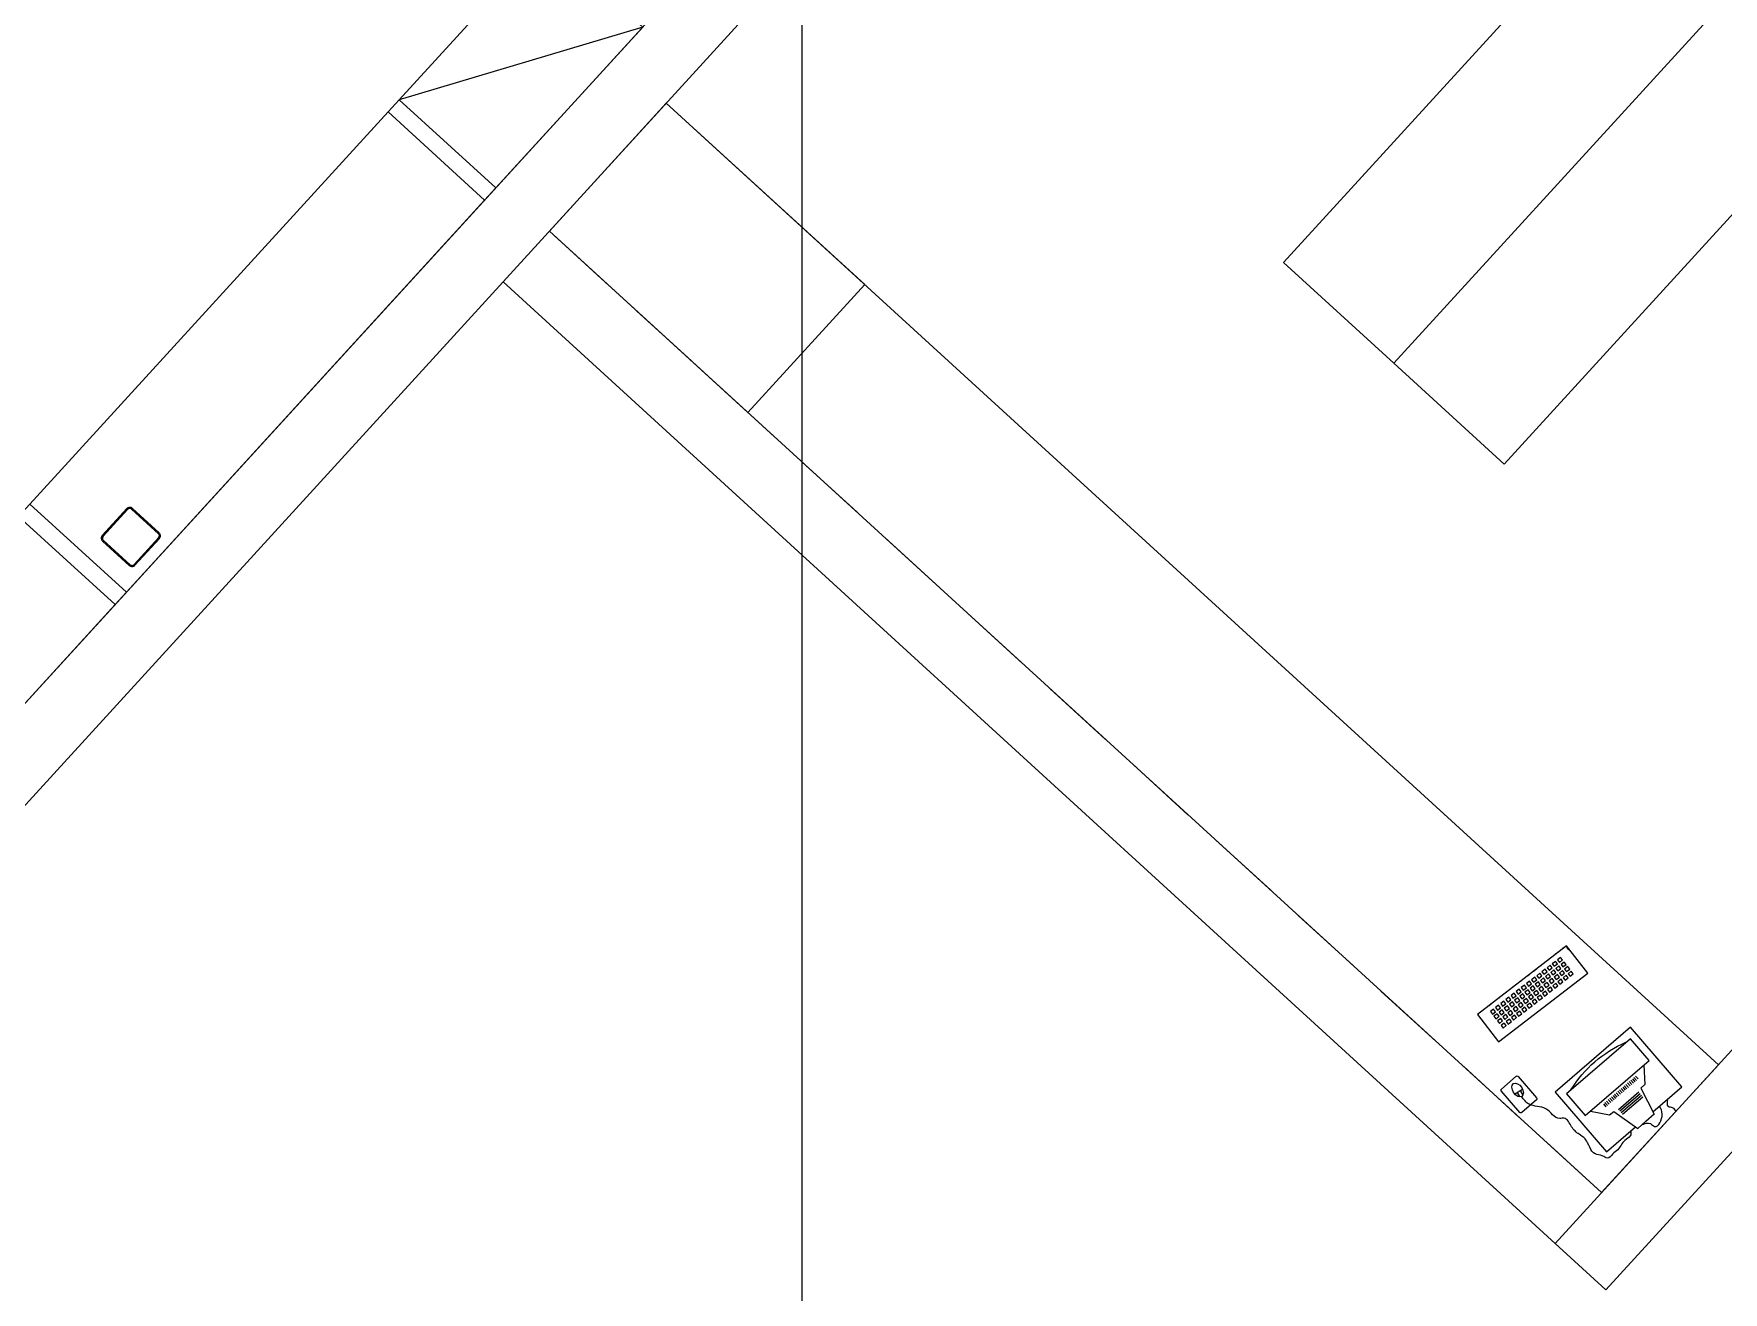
# Model space of a CAD drawing. Header units: metres. Extents: x 750 to 3116, y -341 to 1465.
# Drawn here: x 1565.96 to 1571.61, y 29.59 to 33.8 of the extents above; entities that cross this region are included whole.
import ezdxf

# ---------------------------------------------------------------- set-up
doc = ezdxf.new("R2010")
doc.units = ezdxf.units.M
doc.linetypes.add('DASHED2', pattern=[0.375, 0.25, -0.125])
for name, color, linetype, lineweight in [('Furniture', 44, 'Continuous', 5), ('grid', 252, 'Continuous', 5), ('Hidden line', 251, 'Continuous', 5), ('Wall ext', 20, 'Continuous', 18)]:
    doc.layers.add(name, color=color, linetype=linetype, lineweight=lineweight)

# ---------------------------------------------------------------- blocks, each defined once
blk = doc.blocks.new('system')
at = {"layer": 'Furniture'}
for p, q in [((11493463.6785, 4446039.1642), (11493463.8053, 4446039.1829)), ((11493463.8053, 4446039.1829), (11493463.8437, 4446038.9218)), ((11493463.4756, 4446039.1343), (11493463.6024, 4446039.153)), ((11493463.5141, 4446038.8733), (11493463.4756, 4446039.1343)), ((11493463.594, 4446039.064), (11493463.6033, 4446039.162)), ((11493463.6033, 4446039.162), (11493463.6395, 4446039.1673)), ((11493463.6751, 4446039.1726), (11493463.6388, 4446039.1672)), ((11493463.7122, 4446039.0814), (11493463.6751, 4446039.1726)), ((11493463.5759, 4446039.0613), (11493463.594, 4446039.064)), ((11493463.6941, 4446039.1065), (11493463.6054, 4446039.0935)), ((11493463.6951, 4446039.0995), (11493463.6065, 4446039.0864)), ((11493463.6962, 4446039.0924), (11493463.6075, 4446039.0794)), ((11493463.6972, 4446039.0854), (11493463.6086, 4446039.0723)), ((11493463.7303, 4446039.0841), (11493463.7122, 4446039.0814)), ((11493463.7771, 4446039.0391), (11493463.7303, 4446039.0841)), ((11493463.5209, 4446039.0014), (11493463.8003, 4446039.0425)), ((11493463.5441, 4446039.0048), (11493463.5759, 4446039.0613)), ((11493463.5903, 4446039.0213), (11493463.5884, 4446039.0344)), ((11493463.5974, 4446039.0223), (11493463.5955, 4446039.0354)), ((11493463.6044, 4446039.0234), (11493463.6025, 4446039.0365)), ((11493463.6115, 4446039.0244), (11493463.6096, 4446039.0375)), ((11493463.6185, 4446039.0255), (11493463.6166, 4446039.0385)), ((11493463.6256, 4446039.0265), (11493463.6237, 4446039.0396)), ((11493463.6326, 4446039.0275), (11493463.6307, 4446039.0406)), ((11493463.6397, 4446039.0286), (11493463.6378, 4446039.0417)), ((11493463.6467, 4446039.0296), (11493463.6448, 4446039.0427)), ((11493463.6538, 4446039.0307), (11493463.6519, 4446039.0437)), ((11493463.6608, 4446039.0317), (11493463.6589, 4446039.0448)), ((11493463.6679, 4446039.0327), (11493463.666, 4446039.0458)), ((11493463.6749, 4446039.0338), (11493463.673, 4446039.0468)), ((11493463.682, 4446039.0348), (11493463.6801, 4446039.0479)), ((11493463.689, 4446039.0358), (11493463.6871, 4446039.0489)), ((11493463.6961, 4446039.0369), (11493463.6942, 4446039.05)), ((11493463.7032, 4446039.0379), (11493463.7012, 4446039.051)), ((11493463.7102, 4446039.039), (11493463.7083, 4446039.052)), ((11493463.7173, 4446039.04), (11493463.7153, 4446039.0531)), ((11493463.7243, 4446039.041), (11493463.7224, 4446039.0541)), ((11493463.7314, 4446039.0421), (11493463.7294, 4446039.0551)), ((11493463.8003, 4446039.0425), (11493463.8143, 4446038.9471)), ((11493463.5349, 4446038.906), (11493463.5209, 4446039.0014)), ((11493463.8437, 4446038.9218), (11493463.5141, 4446038.8733)), ((11493463.8143, 4446038.9471), (11493463.5349, 4446038.906)), ((11493463.4495, 4446038.7853), (11493463.421, 4446038.7768)), ((11493463.4296, 4446038.7801), (11493463.4257, 4446038.7926)), ((11493463.4407, 4446038.7834), (11493463.4368, 4446038.7959)), ((11493463.5173, 4446038.6201), (11493463.8872, 4446038.6954)), ((11493463.8872, 4446038.6954), (11493463.9102, 4446038.5824)), ((11493463.5403, 4446038.5071), (11493463.5173, 4446038.6201)), ((11493463.6056, 4446038.6103), (11493463.6185, 4446038.6129)), ((11493463.6185, 4446038.6129), (11493463.6207, 4446038.6023)), ((11493463.6269, 4446038.6146), (11493463.6399, 4446038.6173)), ((11493463.6291, 4446038.604), (11493463.6269, 4446038.6146)), ((11493463.6399, 4446038.6173), (11493463.642, 4446038.6067)), ((11493463.6483, 4446038.619), (11493463.6613, 4446038.6216)), ((11493463.6504, 4446038.6084), (11493463.6483, 4446038.619)), ((11493463.6634, 4446038.611), (11493463.6504, 4446038.6084)), ((11493463.6613, 4446038.6216), (11493463.6634, 4446038.611)), ((11493463.6697, 4446038.6233), (11493463.6826, 4446038.626)), ((11493463.6718, 4446038.6127), (11493463.6697, 4446038.6233)), ((11493463.6848, 4446038.6154), (11493463.6718, 4446038.6127)), ((11493463.6826, 4446038.626), (11493463.6848, 4446038.6154)), ((11493463.691, 4446038.6277), (11493463.704, 4446038.6303)), ((11493463.6932, 4446038.6171), (11493463.691, 4446038.6277)), ((11493463.7061, 4446038.6197), (11493463.6932, 4446038.6171)), ((11493463.6949, 4446038.6084), (11493463.7079, 4446038.6111)), ((11493463.704, 4446038.6303), (11493463.7061, 4446038.6197)), ((11493463.7079, 4446038.6111), (11493463.7101, 4446038.6005)), ((11493463.7124, 4446038.632), (11493463.7254, 4446038.6347)), ((11493463.7145, 4446038.6214), (11493463.7124, 4446038.632)), ((11493463.7275, 4446038.6241), (11493463.7145, 4446038.6214)), ((11493463.7163, 4446038.6128), (11493463.7293, 4446038.6154)), ((11493463.7185, 4446038.6022), (11493463.7163, 4446038.6128)), ((11493463.7254, 4446038.6347), (11493463.7275, 4446038.6241)), ((11493463.7293, 4446038.6154), (11493463.7314, 4446038.6048)), ((11493463.7338, 4446038.6364), (11493463.7467, 4446038.639)), ((11493463.7359, 4446038.6258), (11493463.7338, 4446038.6364)), ((11493463.7489, 4446038.6284), (11493463.7359, 4446038.6258)), ((11493463.7377, 4446038.6171), (11493463.7506, 4446038.6198)), ((11493463.7398, 4446038.6065), (11493463.7377, 4446038.6171)), ((11493463.7467, 4446038.639), (11493463.7489, 4446038.6284)), ((11493463.7506, 4446038.6198), (11493463.7528, 4446038.6092)), ((11493463.7551, 4446038.6407), (11493463.7681, 4446038.6434)), ((11493463.7573, 4446038.6301), (11493463.7551, 4446038.6407)), ((11493463.7702, 4446038.6328), (11493463.7573, 4446038.6301)), ((11493463.759, 4446038.6215), (11493463.772, 4446038.6241)), ((11493463.7612, 4446038.6109), (11493463.759, 4446038.6215)), ((11493463.7742, 4446038.6135), (11493463.7612, 4446038.6109)), ((11493463.7681, 4446038.6434), (11493463.7702, 4446038.6328)), ((11493463.772, 4446038.6241), (11493463.7742, 4446038.6135)), ((11493463.7765, 4446038.6451), (11493463.7895, 4446038.6477)), ((11493463.7786, 4446038.6345), (11493463.7765, 4446038.6451)), ((11493463.7916, 4446038.6371), (11493463.7786, 4446038.6345)), ((11493463.7804, 4446038.6258), (11493463.7934, 4446038.6285)), ((11493463.7826, 4446038.6152), (11493463.7804, 4446038.6258)), ((11493463.7955, 4446038.6179), (11493463.7826, 4446038.6152)), ((11493463.7895, 4446038.6477), (11493463.7916, 4446038.6371)), ((11493463.7934, 4446038.6285), (11493463.7955, 4446038.6179)), ((11493463.7979, 4446038.6494), (11493463.8108, 4446038.6521)), ((11493463.8, 4446038.6388), (11493463.7979, 4446038.6494)), ((11493463.813, 4446038.6415), (11493463.8, 4446038.6388)), ((11493463.8018, 4446038.6302), (11493463.8147, 4446038.6328)), ((11493463.8039, 4446038.6196), (11493463.8018, 4446038.6302)), ((11493463.8169, 4446038.6222), (11493463.8039, 4446038.6196)), ((11493463.8057, 4446038.6109), (11493463.8187, 4446038.6136)), ((11493463.8079, 4446038.6003), (11493463.8057, 4446038.6109)), ((11493463.8108, 4446038.6521), (11493463.813, 4446038.6415)), ((11493463.8147, 4446038.6328), (11493463.8169, 4446038.6222)), ((11493463.8187, 4446038.6136), (11493463.8208, 4446038.603)), ((11493463.8192, 4446038.6538), (11493463.8322, 4446038.6564)), ((11493463.8214, 4446038.6432), (11493463.8192, 4446038.6538)), ((11493463.8343, 4446038.6458), (11493463.8214, 4446038.6432)), ((11493463.8231, 4446038.6345), (11493463.8361, 4446038.6372)), ((11493463.8253, 4446038.6239), (11493463.8231, 4446038.6345)), ((11493463.8383, 4446038.6266), (11493463.8253, 4446038.6239)), ((11493463.8271, 4446038.6153), (11493463.84, 4446038.6179)), ((11493463.8292, 4446038.6047), (11493463.8271, 4446038.6153)), ((11493463.8322, 4446038.6564), (11493463.8343, 4446038.6458)), ((11493463.8361, 4446038.6372), (11493463.8383, 4446038.6266)), ((11493463.84, 4446038.6179), (11493463.8422, 4446038.6073)), ((11493463.8406, 4446038.6581), (11493463.8536, 4446038.6608)), ((11493463.8428, 4446038.6475), (11493463.8406, 4446038.6581)), ((11493463.8557, 4446038.6502), (11493463.8428, 4446038.6475)), ((11493463.8445, 4446038.6389), (11493463.8575, 4446038.6415)), ((11493463.8467, 4446038.6283), (11493463.8445, 4446038.6389)), ((11493463.8596, 4446038.6309), (11493463.8467, 4446038.6283)), ((11493463.8484, 4446038.6196), (11493463.8614, 4446038.6223)), ((11493463.8506, 4446038.609), (11493463.8484, 4446038.6196)), ((11493463.8635, 4446038.6117), (11493463.8506, 4446038.609)), ((11493463.8536, 4446038.6608), (11493463.8557, 4446038.6502)), ((11493463.8575, 4446038.6415), (11493463.8596, 4446038.6309)), ((11493463.8614, 4446038.6223), (11493463.8635, 4446038.6117)), ((11493463.9102, 4446038.5824), (11493463.5403, 4446038.5071)), ((11493463.5628, 4446038.6016), (11493463.5758, 4446038.6042)), ((11493463.565, 4446038.591), (11493463.5628, 4446038.6016)), ((11493463.5779, 4446038.5936), (11493463.565, 4446038.591)), ((11493463.5667, 4446038.5823), (11493463.5797, 4446038.585)), ((11493463.5689, 4446038.5717), (11493463.5667, 4446038.5823)), ((11493463.5819, 4446038.5744), (11493463.5689, 4446038.5717)), ((11493463.5707, 4446038.5631), (11493463.5836, 4446038.5657)), ((11493463.5728, 4446038.5525), (11493463.5707, 4446038.5631)), ((11493463.5858, 4446038.5551), (11493463.5728, 4446038.5525)), ((11493463.5758, 4446038.6042), (11493463.5779, 4446038.5936)), ((11493463.5797, 4446038.585), (11493463.5819, 4446038.5744)), ((11493463.5836, 4446038.5657), (11493463.5858, 4446038.5551)), ((11493463.5842, 4446038.6059), (11493463.5972, 4446038.6086)), ((11493463.5863, 4446038.5953), (11493463.5842, 4446038.6059)), ((11493463.5993, 4446038.598), (11493463.5863, 4446038.5953)), ((11493463.5881, 4446038.5867), (11493463.6011, 4446038.5893)), ((11493463.5903, 4446038.5761), (11493463.5881, 4446038.5867)), ((11493463.6032, 4446038.5787), (11493463.5903, 4446038.5761)), ((11493463.592, 4446038.5674), (11493463.605, 4446038.5701)), ((11493463.5942, 4446038.5568), (11493463.592, 4446038.5674)), ((11493463.6071, 4446038.5595), (11493463.5942, 4446038.5568)), ((11493463.5972, 4446038.6086), (11493463.5993, 4446038.598)), ((11493463.6011, 4446038.5893), (11493463.6032, 4446038.5787)), ((11493463.605, 4446038.5701), (11493463.6071, 4446038.5595)), ((11493463.6077, 4446038.5997), (11493463.6056, 4446038.6103)), ((11493463.6207, 4446038.6023), (11493463.6077, 4446038.5997)), ((11493463.6095, 4446038.591), (11493463.6224, 4446038.5937)), ((11493463.6116, 4446038.5804), (11493463.6095, 4446038.591)), ((11493463.6246, 4446038.5831), (11493463.6116, 4446038.5804)), ((11493463.6134, 4446038.5718), (11493463.6264, 4446038.5744)), ((11493463.6155, 4446038.5612), (11493463.6134, 4446038.5718)), ((11493463.6285, 4446038.5638), (11493463.6155, 4446038.5612)), ((11493463.6173, 4446038.5525), (11493463.6303, 4446038.5552)), ((11493463.6224, 4446038.5937), (11493463.6246, 4446038.5831)), ((11493463.6264, 4446038.5744), (11493463.6285, 4446038.5638)), ((11493463.642, 4446038.6067), (11493463.6291, 4446038.604)), ((11493463.6303, 4446038.5552), (11493463.6324, 4446038.5446)), ((11493463.6308, 4446038.5954), (11493463.6438, 4446038.598)), ((11493463.633, 4446038.5848), (11493463.6308, 4446038.5954)), ((11493463.646, 4446038.5874), (11493463.633, 4446038.5848)), ((11493463.6348, 4446038.5761), (11493463.6477, 4446038.5788)), ((11493463.6369, 4446038.5655), (11493463.6348, 4446038.5761)), ((11493463.6499, 4446038.5682), (11493463.6369, 4446038.5655)), ((11493463.6387, 4446038.5569), (11493463.6516, 4446038.5595)), ((11493463.6408, 4446038.5463), (11493463.6387, 4446038.5569)), ((11493463.6438, 4446038.598), (11493463.646, 4446038.5874)), ((11493463.6477, 4446038.5788), (11493463.6499, 4446038.5682)), ((11493463.6516, 4446038.5595), (11493463.6538, 4446038.5489)), ((11493463.6522, 4446038.5997), (11493463.6652, 4446038.6024)), ((11493463.6544, 4446038.5891), (11493463.6522, 4446038.5997)), ((11493463.6673, 4446038.5918), (11493463.6544, 4446038.5891)), ((11493463.6561, 4446038.5805), (11493463.6691, 4446038.5831)), ((11493463.6583, 4446038.5699), (11493463.6561, 4446038.5805)), ((11493463.6712, 4446038.5725), (11493463.6583, 4446038.5699)), ((11493463.66, 4446038.5612), (11493463.673, 4446038.5639)), ((11493463.6622, 4446038.5507), (11493463.66, 4446038.5612)), ((11493463.6652, 4446038.6024), (11493463.6673, 4446038.5918)), ((11493463.6691, 4446038.5831), (11493463.6712, 4446038.5725)), ((11493463.673, 4446038.5639), (11493463.6752, 4446038.5533)), ((11493463.6736, 4446038.6041), (11493463.6865, 4446038.6067)), ((11493463.6757, 4446038.5935), (11493463.6736, 4446038.6041)), ((11493463.6887, 4446038.5961), (11493463.6757, 4446038.5935)), ((11493463.6775, 4446038.5848), (11493463.6905, 4446038.5875)), ((11493463.6796, 4446038.5742), (11493463.6775, 4446038.5848)), ((11493463.6926, 4446038.5769), (11493463.6796, 4446038.5742)), ((11493463.6814, 4446038.5656), (11493463.6944, 4446038.5682)), ((11493463.6836, 4446038.555), (11493463.6814, 4446038.5656)), ((11493463.6965, 4446038.5576), (11493463.6836, 4446038.555)), ((11493463.6865, 4446038.6067), (11493463.6887, 4446038.5961)), ((11493463.6905, 4446038.5875), (11493463.6926, 4446038.5769)), ((11493463.6944, 4446038.5682), (11493463.6965, 4446038.5576)), ((11493463.6971, 4446038.5978), (11493463.6949, 4446038.6084)), ((11493463.7101, 4446038.6005), (11493463.6971, 4446038.5978)), ((11493463.6989, 4446038.5892), (11493463.7118, 4446038.5918)), ((11493463.701, 4446038.5786), (11493463.6989, 4446038.5892)), ((11493463.714, 4446038.5812), (11493463.701, 4446038.5786)), ((11493463.7028, 4446038.5699), (11493463.7157, 4446038.5726)), ((11493463.7049, 4446038.5594), (11493463.7028, 4446038.5699)), ((11493463.7179, 4446038.562), (11493463.7049, 4446038.5594)), ((11493463.7118, 4446038.5918), (11493463.714, 4446038.5812)), ((11493463.7157, 4446038.5726), (11493463.7179, 4446038.562)), ((11493463.7314, 4446038.6048), (11493463.7185, 4446038.6022)), ((11493463.7202, 4446038.5935), (11493463.7332, 4446038.5962)), ((11493463.7224, 4446038.5829), (11493463.7202, 4446038.5935)), ((11493463.7353, 4446038.5856), (11493463.7224, 4446038.5829)), ((11493463.7241, 4446038.5743), (11493463.7371, 4446038.5769)), ((11493463.7263, 4446038.5637), (11493463.7241, 4446038.5743)), ((11493463.7393, 4446038.5663), (11493463.7263, 4446038.5637)), ((11493463.7332, 4446038.5962), (11493463.7353, 4446038.5856)), ((11493463.7371, 4446038.5769), (11493463.7393, 4446038.5663)), ((11493463.7528, 4446038.6092), (11493463.7398, 4446038.6065)), ((11493463.7416, 4446038.5979), (11493463.7546, 4446038.6005)), ((11493463.7438, 4446038.5873), (11493463.7416, 4446038.5979)), ((11493463.7567, 4446038.5899), (11493463.7438, 4446038.5873)), ((11493463.7455, 4446038.5786), (11493463.7585, 4446038.5813)), ((11493463.7477, 4446038.5681), (11493463.7455, 4446038.5786)), ((11493463.7606, 4446038.5707), (11493463.7477, 4446038.5681)), ((11493463.7546, 4446038.6005), (11493463.7567, 4446038.5899)), ((11493463.7585, 4446038.5813), (11493463.7606, 4446038.5707)), ((11493463.763, 4446038.6022), (11493463.7759, 4446038.6049)), ((11493463.7651, 4446038.5916), (11493463.763, 4446038.6022)), ((11493463.7781, 4446038.5943), (11493463.7651, 4446038.5916)), ((11493463.7669, 4446038.583), (11493463.7798, 4446038.5856)), ((11493463.769, 4446038.5724), (11493463.7669, 4446038.583)), ((11493463.782, 4446038.575), (11493463.769, 4446038.5724)), ((11493463.7853, 4446038.557), (11493463.7724, 4446038.5544)), ((11493463.7759, 4446038.6049), (11493463.7781, 4446038.5943)), ((11493463.7798, 4446038.5856), (11493463.782, 4446038.575)), ((11493463.7843, 4446038.6066), (11493463.7973, 4446038.6092)), ((11493463.7865, 4446038.596), (11493463.7843, 4446038.6066)), ((11493463.7994, 4446038.5986), (11493463.7865, 4446038.596)), ((11493463.7882, 4446038.5873), (11493463.8012, 4446038.59)), ((11493463.7904, 4446038.5768), (11493463.7882, 4446038.5873)), ((11493463.8034, 4446038.5794), (11493463.7904, 4446038.5768)), ((11493463.7973, 4446038.6092), (11493463.7994, 4446038.5986)), ((11493463.8012, 4446038.59), (11493463.8034, 4446038.5794)), ((11493463.8159, 4446038.5632), (11493463.803, 4446038.5606)), ((11493463.8208, 4446038.603), (11493463.8079, 4446038.6003)), ((11493463.8096, 4446038.5917), (11493463.8226, 4446038.5943)), ((11493463.8118, 4446038.5811), (11493463.8096, 4446038.5917)), ((11493463.8247, 4446038.5837), (11493463.8118, 4446038.5811)), ((11493463.8226, 4446038.5943), (11493463.8247, 4446038.5837)), ((11493463.8422, 4446038.6073), (11493463.8292, 4446038.6047)), ((11493463.831, 4446038.596), (11493463.8439, 4446038.5987)), ((11493463.8331, 4446038.5855), (11493463.831, 4446038.596)), ((11493463.8461, 4446038.5881), (11493463.8331, 4446038.5855)), ((11493463.8466, 4446038.5695), (11493463.8336, 4446038.5668)), ((11493463.8439, 4446038.5987), (11493463.8461, 4446038.5881)), ((11493463.8523, 4446038.6004), (11493463.8653, 4446038.603)), ((11493463.8545, 4446038.5898), (11493463.8523, 4446038.6004)), ((11493463.8675, 4446038.5924), (11493463.8545, 4446038.5898)), ((11493463.8772, 4446038.5757), (11493463.8642, 4446038.5731)), ((11493463.8653, 4446038.603), (11493463.8675, 4446038.5924)), ((11493463.9078, 4446038.582), (11493463.8949, 4446038.5793)), ((11493463.9047, 4446038.5973), (11493463.9069, 4446038.5867)), ((11493463.5709, 4446038.5134), (11493463.558, 4446038.5107)), ((11493463.5746, 4446038.5438), (11493463.5875, 4446038.5465)), ((11493463.5767, 4446038.5333), (11493463.5746, 4446038.5438)), ((11493463.5897, 4446038.5359), (11493463.5767, 4446038.5333)), ((11493463.5875, 4446038.5465), (11493463.5897, 4446038.5359)), ((11493463.6015, 4446038.5196), (11493463.5886, 4446038.517)), ((11493463.5959, 4446038.5482), (11493463.6089, 4446038.5508)), ((11493463.5981, 4446038.5376), (11493463.5959, 4446038.5482)), ((11493463.6111, 4446038.5402), (11493463.5981, 4446038.5376)), ((11493463.6089, 4446038.5508), (11493463.6111, 4446038.5402)), ((11493463.6195, 4446038.542), (11493463.6173, 4446038.5525)), ((11493463.6322, 4446038.5258), (11493463.6192, 4446038.5232)), ((11493463.6324, 4446038.5446), (11493463.6195, 4446038.542)), ((11493463.6538, 4446038.5489), (11493463.6408, 4446038.5463)), ((11493463.6628, 4446038.5321), (11493463.6498, 4446038.5294)), ((11493463.6752, 4446038.5533), (11493463.6622, 4446038.5507)), ((11493463.6934, 4446038.5383), (11493463.6805, 4446038.5357)), ((11493463.7241, 4446038.5445), (11493463.7111, 4446038.5419)), ((11493463.7547, 4446038.5508), (11493463.7417, 4446038.5481))]:
    blk.add_line(p, q, dxfattribs=at)
blk.add_lwpolyline([(11493463.4731, 4446038.7455), (11493463.4593, 4446038.8394, 0.414214), (11493463.4542, 4446038.8432), (11493463.3895, 4446038.8337, 0.414214), (11493463.3857, 4446038.8286), (11493463.3995, 4446038.7347, 0.414214), (11493463.4046, 4446038.7309), (11493463.4693, 4446038.7404, 0.414214)], format="xyb", close=True, dxfattribs=at)
blk.add_arc((11493463.6198, 4446039.307), 0.4035, 260.6745, 295.8257, dxfattribs=at)
at = {"layer": 'Furniture', "extrusion": (0, 0, -1)}
blk.add_ellipse((11493463.4377, 4446038.7741), major_axis=(0.0073, -0.0244), ratio=0.627322, dxfattribs=at)
at = {"layer": 'Furniture'}
for points in [[(11493463.6214, 4446039.1647), (11493463.6431, 4446039.1838), (11493463.6455, 4446039.2006), (11493463.6928, 4446039.1931), (11493463.708, 4446039.1686)], [(11493463.7419, 4446039.1735), (11493463.7259, 4446039.1912), (11493463.7318, 4446039.2036), (11493463.7291, 4446039.2216)], [(11493463.5828, 4446039.1501), (11493463.5682, 4446039.1595), (11493463.5451, 4446039.1561), (11493463.5053, 4446039.1582), (11493463.4834, 4446039.1549), (11493463.4617, 4446039.1504), (11493463.4564, 4446039.1325), (11493463.4453, 4446039.1098), (11493463.4617, 4446039.0517), (11493463.4602, 4446039.0264), (11493463.4627, 4446038.9912), (11493463.4682, 4446038.9539), (11493463.458, 4446038.9431), (11493463.4518, 4446038.8869), (11493463.4268, 4446038.8339), (11493463.4298, 4446038.7984)]]:
    blk.add_spline(points, degree=3, dxfattribs=at)
blk = doc.blocks.new('wall selves')
at = {"layer": 'Furniture'}
for p, q in [((11493426.9102, 4446031.7865), (11493426.9102, 4446032.5155)), ((11493426.9102, 4446032.5155), (11493427.3476, 4446032.5155)), ((11493427.3476, 4446032.5155), (11493426.9102, 4446031.7865)), ((11493427.3476, 4446032.5155), (11493427.3476, 4446031.7865)), ((11493427.3476, 4446031.7865), (11493427.3476, 4446032.5155)), ((11493427.3476, 4446031.7865), (11493426.9102, 4446031.7865)), ((11493426.9102, 4446031.7865), (11493427.3476, 4446031.7865)), ((11493426.9102, 4446031.7309), (11493426.9102, 4446031.7865)), ((11493427.3476, 4446031.7865), (11493426.9102, 4446031.7865)), ((11493427.3476, 4446031.7865), (11493426.9102, 4446031.7865)), ((11493427.3476, 4446031.7865), (11493427.3476, 4446031.7309)), ((11493427.3476, 4446031.7865), (11493427.3476, 4446031.7309)), ((11493426.9102, 4446029.9533), (11493426.9102, 4446031.7309)), ((11493426.9102, 4446031.7309), (11493427.3476, 4446031.7309)), ((11493427.3476, 4446031.7309), (11493426.9102, 4446031.7309)), ((11493427.3476, 4446031.7309), (11493427.3476, 4446029.9533)), ((11493427.3476, 4446029.9533), (11493427.3476, 4446031.7309)), ((11493427.3476, 4446029.9533), (11493426.9102, 4446029.9533)), ((11493426.9102, 4446029.9533), (11493427.3476, 4446029.9533)), ((11493426.9102, 4446029.8978), (11493426.9102, 4446029.9533)), ((11493427.3476, 4446029.9533), (11493427.3476, 4446029.8978)), ((11493427.3476, 4446029.9533), (11493427.3476, 4446029.8978)), ((11493426.9102, 4446028.1202), (11493426.9102, 4446029.8978)), ((11493426.9102, 4446029.8978), (11493427.3476, 4446029.8978)), ((11493427.3476, 4446029.8978), (11493426.9102, 4446029.8978)), ((11493427.3476, 4446029.8978), (11493427.3476, 4446028.1202)), ((11493427.3476, 4446028.1202), (11493427.3476, 4446029.8978)), ((11493427.3476, 4446028.1202), (11493426.9102, 4446028.1202)), ((11493426.9102, 4446028.1202), (11493427.3476, 4446028.1202)), ((11493426.9102, 4446028.0646), (11493426.9102, 4446028.1202)), ((11493427.3476, 4446028.1202), (11493427.3476, 4446028.0646)), ((11493427.3476, 4446028.1202), (11493427.3476, 4446028.0646)), ((11493427.3476, 4446028.0646), (11493426.9102, 4446028.0646)), ((11493426.9102, 4446027.3356), (11493426.9102, 4446028.0646)), ((11493426.9102, 4446028.0646), (11493427.3476, 4446028.0646)), ((11493427.3476, 4446028.0646), (11493426.9102, 4446027.3356)), ((11493427.3476, 4446028.0646), (11493427.3476, 4446027.3356)), ((11493427.3476, 4446027.3356), (11493427.3476, 4446028.0646)), ((11493427.3476, 4446027.3356), (11493426.9102, 4446027.3356))]:
    blk.add_line(p, q, dxfattribs=at)
at = {"layer": 'Furniture', "color": 4}
for points in [[(11493427.1732, 4446030.1742, 0.414214), (11493427.1598, 4446030.1608), (11493427.1598, 4446030.0395, 0.414214), (11493427.1732, 4446030.0262), (11493427.2945, 4446030.0262, 0.414214), (11493427.3078, 4446030.0395), (11493427.3078, 4446030.1608, 0.414214), (11493427.2945, 4446030.1742)], [(11493427.1732, 4446030.1705, 0.414214), (11493427.1635, 4446030.1608), (11493427.1635, 4446030.0395, 0.414214), (11493427.1732, 4446030.0298), (11493427.2945, 4446030.0298, 0.414214), (11493427.3042, 4446030.0395), (11493427.3042, 4446030.1608, 0.414214), (11493427.2945, 4446030.1705)]]:
    blk.add_lwpolyline(points, format="xyb", close=True, dxfattribs=at)

msp = doc.modelspace()

# ---------------------------------------------------------------- linework, layer by layer
at = {"layer": 'Furniture', "color": 252, "true_color": 0x939598}
for points in [[(1570.1387, 33.0357), (1572.0197, 35.0944), (1572.3888, 34.7571), (1570.5078, 32.6985), (1570.1387, 33.0357)], [(1570.5078, 32.6985), (1572.3888, 34.7571), (1572.7579, 34.4199), (1570.8769, 32.3612), (1570.5078, 32.6985)], [(1571.2027, 29.9233), (1567.6813, 33.1408), (1568.0725, 33.569), (1571.594, 30.3514), (1571.2027, 29.9233)], [(1568.3457, 32.5337), (1567.6813, 33.1408), (1568.0725, 33.569), (1568.737, 32.9619), (1568.3457, 32.5337)]]:
    msp.add_lwpolyline(points, dxfattribs=at)
at = {"layer": 'grid', "color": 252}
msp.add_lwpolyline([(1568.5277, -84.1332), (1568.5277, 115.8668)], dxfattribs=at)
at = {"layer": 'Hidden line', "color": 252, "linetype": 'DASHED2', "true_color": 0x939598}
msp.add_line((1571.2027, 29.9233), (1567.6813, 33.1408), dxfattribs=at)
at = {"layer": 'Hidden line', "color": 252, "true_color": 0x939598}
msp.add_line((1571.0476, 29.7535), (1567.5262, 32.971), dxfattribs=at)
at = {"layer": 'Wall ext', "color": 252, "true_color": 0x939598}
for p, q in [((1564.4997, 29.9996), (1571.6792, 37.8573)), ((1564.6695, 29.8445), (1571.849, 37.7021)), ((1571.0476, 29.7535), (1577.8117, 37.1564)), ((1571.2174, 29.5983), (1577.9815, 37.0013)), ((1571.2174, 29.5983), (1571.0476, 29.7535))]:
    msp.add_line(p, q, dxfattribs=at)

# ---------------------------------------------------------------- block references
at = {"layer": 'Furniture', "color": 252, "true_color": 0x939598, "rotation": 317.5821484389718}
msp.add_blockref('wall selves', (-11482392.8668, 4470461.1276), dxfattribs=at)
at = {"layer": 'Furniture', "color": 252, "true_color": 0x939598, "xscale": -1, "rotation": 229.1592344499242}
msp.add_blockref('system', (-10878244.8753, -5787591.9389), dxfattribs=at)

doc.saveas('drawing.dxf')
